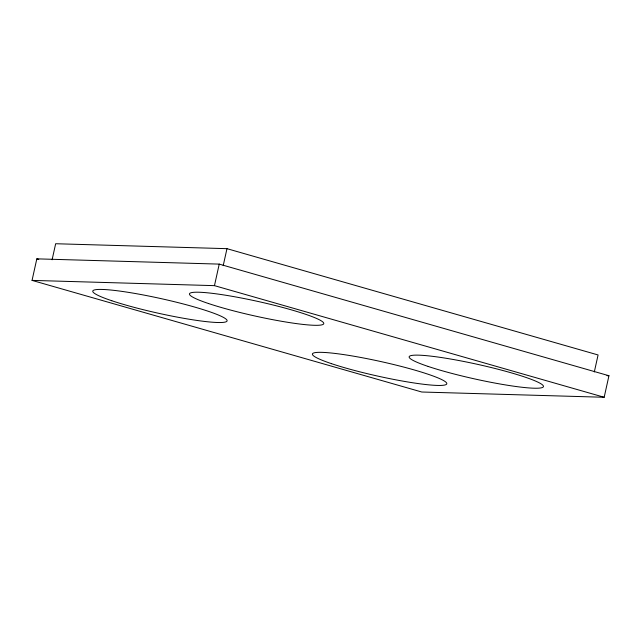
<?xml version="1.0" encoding="UTF-8"?>
<svg xmlns="http://www.w3.org/2000/svg" width="641" height="641" viewBox="0 0 641 641"><rect width="100%" height="100%" fill="white"/><g stroke="black" fill="none" stroke-linecap="round" stroke-linejoin="round"><path stroke-width="0.96" d="M32.05 280.389L36.825 258.852L219.23 264.108L608.95 375.73L604.175 397.268L421.77 392.012L32.05 280.389L214.463 285.646L604.175 397.268M52.097 259.789L55.655 243.732L226.978 248.668L598.077 354.962L594.311 371.956M214.463 285.646L219.23 264.108M223.204 265.67L226.978 248.668M606.955 375.674L608.95 375.73M36.825 258.852L38.748 259.405M111.798 300.741A68.779 7.428 12.5 0 0 224.574 322.199A68.779 7.428 12.5 0 0 143.424 294.988A68.779 7.428 12.5 0 0 111.798 300.741M331.485 363.663A68.779 7.428 12.5 0 0 444.253 385.121A68.779 7.428 12.5 0 0 363.102 357.902A68.779 7.428 12.5 0 0 331.485 363.663M208.485 303.522A68.779 7.428 12.5 0 0 321.253 324.979A68.779 7.428 12.5 0 0 240.103 297.769A68.779 7.428 12.5 0 0 208.485 303.522M428.164 366.444A68.779 7.428 12.5 0 0 540.932 387.901A68.779 7.428 12.5 0 0 459.781 360.691A68.779 7.428 12.5 0 0 428.164 366.444"/></g></svg>
